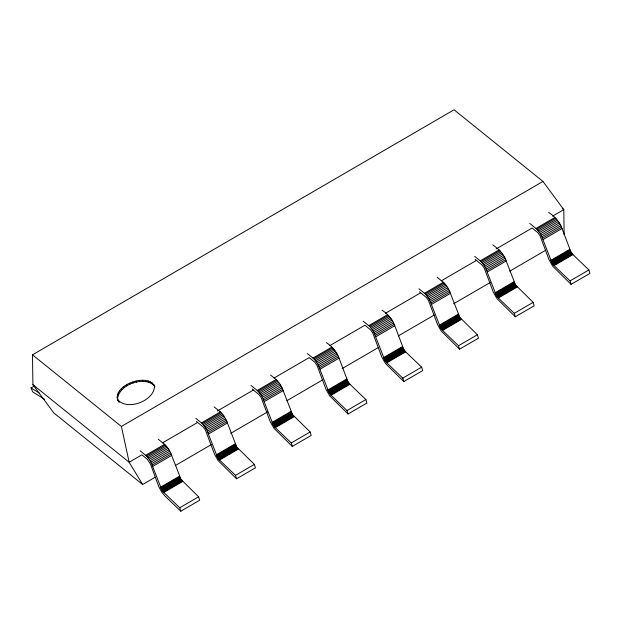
<?xml version="1.0" encoding="UTF-8"?>
<svg xmlns="http://www.w3.org/2000/svg" width="621" height="621" viewBox="0 0 621 621"><rect width="100%" height="100%" fill="white"/><g stroke="black" fill="none" stroke-linecap="round" stroke-linejoin="round"><path stroke-width="0.93" d="M119.279 402.532C108.201 386.526 148.737 370.939 154.831 387.007L153.635 384.283M117.555 399.885C117.563 384.857 143.335 375.705 154.008 385.315M155.211 477.223L142.644 484.527L53.74 412.887L32.913 384.694L32.494 354.824L454.052 109.793L542.956 181.433L563.783 209.626L564.14 234.676M44.549 399.272L32.711 391.89L31.05 387.939L34.334 386.037M32.494 354.824L121.398 426.464L542.956 181.433M162.446 442.905L197.649 422.443M217.358 410.986L253.399 390.035M273.954 378.088L309.157 357.626L314.746 362.175L316.943 365.218L326.056 389.437L329.673 395.81L348.055 413.99L366.933 403.013L365.885 399.567L349.933 384.267L347.915 381.597L339.027 358.146C336.683 351.688 332.056 346.316 326.289 342.613M329.712 345.68L364.907 325.218L370.496 329.767L372.701 332.817L381.814 357.028L385.424 363.401L403.805 381.581L422.684 370.605L421.643 367.158L405.684 351.859L403.666 349.188L394.777 325.738C392.441 319.279 387.807 313.908 382.039 310.205M385.462 313.271L420.665 292.817M441.22 280.871L476.423 260.409M496.14 248.943L532.174 228L537.763 232.541L539.967 235.592L549.08 259.811L552.69 266.184L571.072 284.356L589.95 273.387L588.91 269.941L572.95 254.633L570.932 251.963L562.044 228.512C559.63 221.744 554.607 216.287 548.615 212.429M552.643 216.1L563.783 209.626L562.284 208.415M140.144 450.815L145.71 455.294L164.588 444.325L168.081 448.37L170.558 452.6L181.045 479.451L198.619 496.792L199.667 500.239L180.789 511.207L164.829 495.907L161.584 491.84L158.79 486.662L150.391 463.871L147.076 459.028L141.891 454.851L129.16 462.249L32.913 384.694M195.902 418.407L201.46 422.885L220.339 411.917L223.832 415.961L226.316 420.192L236.795 447.042L254.377 464.384L255.417 467.83L236.539 478.807L218.157 460.627L214.548 454.254L205.435 430.035L203.238 426.984L196.415 421.449M250.962 385.439L257.218 390.477L276.097 379.509L279.59 383.553L282.066 387.783L292.553 414.634L310.127 431.975L311.175 435.422L292.297 446.398L273.915 428.218L270.298 421.845L261.193 397.626L258.988 394.583L252.165 389.041M307.411 353.59L312.976 358.076L331.847 347.1M363.161 321.181L368.727 325.668L387.605 314.692M418.919 288.773L424.485 293.259L443.363 282.283L446.856 286.335L449.332 290.558L459.819 317.416L477.394 334.75L478.442 338.197L459.563 349.173L441.182 330.993L437.564 324.62L428.459 300.409L426.254 297.358L419.431 291.816M474.677 256.364L480.235 260.851L499.113 249.875L502.606 253.927L505.09 258.15L515.57 285.008L533.152 302.342L534.192 305.796L515.314 316.764L496.932 298.585L493.322 292.219L484.209 268L482.012 264.95L475.189 259.415M529.736 223.397L535.993 228.443L554.871 217.466M145.71 455.294L146.517 456.031L165.396 445.055M201.46 422.885L202.275 423.623L221.154 412.647M257.218 390.477L258.033 391.214L276.912 380.246M312.976 358.076L313.784 358.806L332.662 347.838M368.727 325.668L369.542 326.398L388.42 315.429M424.485 293.259L425.292 293.989L444.17 283.021M480.235 260.851L481.05 261.588L499.928 250.612M535.993 228.443L536.808 229.18L555.686 218.204M146.517 456.031L147.394 456.971L166.273 445.994M202.275 423.623L203.145 424.562L222.023 413.586M258.033 391.214L258.903 392.154L277.781 381.185M313.784 358.806L314.653 359.745L333.531 348.777M369.542 326.398L370.411 327.337L389.289 316.368M425.292 293.989L426.169 294.928L445.047 283.96M481.05 261.588L481.919 262.528L500.798 251.552M536.808 229.18L537.677 230.119L556.556 219.143M147.394 456.971L148.295 458.088L167.173 447.112M203.145 424.562L204.053 425.68L222.923 414.704M258.903 392.154L259.803 393.272L278.682 382.295M314.653 359.745L315.561 360.863L334.44 349.887M370.411 327.337L371.311 328.455L390.19 317.486M426.169 294.928L427.069 296.046L445.948 285.078M481.919 262.528L482.827 263.638L501.706 252.669M537.677 230.119L538.578 231.229L557.456 220.261M148.295 458.088L149.203 459.346L168.081 448.37M204.053 425.68L204.953 426.938L223.832 415.961M259.803 393.272L260.711 394.529L279.59 383.553M315.561 360.863L316.469 362.121L335.348 351.144M371.311 328.455L372.22 329.712L391.098 318.744M427.069 296.046L427.978 297.304L446.856 286.335M482.827 263.638L483.736 264.895L502.606 253.927M538.578 231.229L539.486 232.487L558.364 221.518M149.203 459.346L150.088 460.704L168.966 449.728M204.953 426.938L205.838 428.296L224.717 417.328M260.711 394.529L261.596 395.887L280.475 384.919M316.469 362.121L317.354 363.479L336.233 352.511M372.22 329.712L373.105 331.071L391.983 320.102M427.978 297.304L428.863 298.67L447.741 287.694M483.736 264.895L484.621 266.262L503.491 255.285M539.486 232.487L540.371 233.853L559.249 222.877M180.789 511.207L179.741 507.761L163.789 492.461L161.77 489.79L150.919 462.125L169.797 451.157M236.539 478.807L235.499 475.352L219.547 460.052L217.529 457.382L206.677 429.724L225.555 418.748M292.297 446.398L291.257 442.952L275.297 427.644L273.279 424.974L262.427 397.316L281.305 386.34M348.055 413.99L347.007 410.543L331.055 395.235L329.037 392.565L318.185 364.907L337.063 353.931M403.805 381.581L402.765 378.135L386.805 362.827L384.787 360.164L373.943 332.499L392.821 321.523M459.563 349.173L458.515 345.726L442.563 330.426L440.545 327.756L429.693 300.09L448.572 289.114M515.314 316.764L514.273 313.318L498.321 298.018L496.303 295.348L485.451 267.682L504.33 256.714M571.072 284.356L570.031 280.909L554.072 265.609L552.053 262.939L541.209 235.274L560.08 224.305M151.679 463.569L170.558 452.6M207.437 431.16L226.316 420.192M263.188 398.76L282.066 387.783M318.946 366.351L337.824 355.375M374.696 333.943L393.574 322.967M430.454 301.534L449.332 290.558M486.212 269.126L505.09 258.15M541.962 236.717L560.841 225.749M152.339 464.989L171.217 454.013M208.097 432.581L226.975 421.612M263.847 400.172L282.726 389.204M319.605 367.764L338.484 356.796M375.363 335.356L394.234 324.387M431.114 302.955L449.992 291.979M486.872 270.546L505.75 259.57M542.622 238.138L561.5 227.162M152.882 466.34L171.761 455.364M208.64 433.932L227.511 422.963M264.391 401.523L283.269 390.555M320.149 369.115L339.027 358.146M375.899 336.706L394.777 325.738M431.657 304.306L450.535 293.329M487.415 271.897L506.294 260.921M543.165 239.489L562.044 228.512M175.332 465.533L211.365 444.582M230.647 433.38L267.519 411.94M286.793 400.739L322.835 379.796M342.109 368.587L378.15 347.644M398.263 335.953L434.304 315.002M453.578 303.801L490.45 282.361M509.732 271.16L545.766 250.216M160.521 487.221L179.399 476.253M216.279 454.813L235.157 443.844M272.037 422.412L290.915 411.436M327.787 390.004L346.665 379.027M383.545 357.595L402.424 346.619M439.295 325.187L458.174 314.21M495.053 292.778L513.932 281.802M550.811 260.37L569.69 249.401M160.769 487.834L179.648 476.866M216.519 455.434L235.398 444.457M272.277 423.025L291.156 412.049M328.035 390.617L346.914 379.641M383.786 358.208L402.664 347.232M439.544 325.8L458.422 314.824M495.302 293.391L514.18 282.423M551.052 260.983L569.931 250.015M161.064 488.479L179.943 477.51M216.814 456.07L235.693 445.102M272.572 423.662L291.451 412.693M328.33 391.261L347.209 380.285M384.081 358.853L402.959 347.876M439.839 326.444L458.717 315.468M495.589 294.036L514.467 283.06M551.347 261.627L570.225 250.659M161.398 489.138L180.276 478.162M217.156 456.73L236.034 445.754M272.906 424.322L291.785 413.353M328.664 391.913L347.543 380.945M384.422 359.505L403.301 348.536M440.173 327.096L459.051 316.128M495.931 294.696L514.809 283.719M551.681 262.287L570.559 251.311M161.77 489.79L180.649 478.822M217.529 457.382L236.399 446.414M273.279 424.974L292.157 414.005M329.037 392.565L347.915 381.597M384.787 360.164L403.666 349.188M440.545 327.756L459.424 316.78M496.303 295.348L515.182 284.371M552.053 262.939L570.932 251.963M162.166 490.427L181.045 479.451M217.917 458.019L236.795 447.042M273.675 425.61L292.553 414.634M329.433 393.202L348.311 382.233M385.183 360.793L404.061 349.825M440.941 328.385L459.819 317.416M496.699 295.976L515.57 285.008M552.449 263.576L571.328 252.6M162.578 491.025L181.456 480.049M218.328 458.616L237.206 447.64M274.086 426.208L292.965 415.239M329.836 393.799L348.715 382.831M385.594 361.391L404.473 350.423M441.352 328.983L460.231 318.014M497.103 296.582L515.981 285.606M552.861 264.173L571.739 253.197M162.989 491.568L181.868 480.6M218.747 459.167L237.618 448.191M274.498 426.759L293.376 415.783M330.256 394.351L349.134 383.374M386.006 361.942L404.884 350.966M441.764 329.534L460.642 318.557M497.522 297.125L516.4 286.157M553.272 264.717L572.151 253.748M163.401 492.057L182.271 481.081M219.151 459.649L238.029 448.673M274.909 427.24L293.787 416.264M330.659 394.832L349.538 383.856M386.417 362.423L405.296 351.455M442.175 330.015L461.054 319.047M497.926 297.606L516.804 286.638M553.684 265.198L572.562 254.23M163.789 492.461L182.667 481.485M219.547 460.052L238.417 449.084M275.297 427.644L294.175 416.675M331.055 395.235L349.933 384.267M386.805 362.827L405.684 351.859M442.563 330.426L461.442 319.45M498.321 298.018L517.2 287.042M554.072 265.609L572.95 254.633M179.741 507.761L198.619 496.792M235.499 475.352L254.377 464.384M291.257 442.952L310.127 431.975M347.007 410.543L365.885 399.567M402.765 378.135L421.643 367.158M458.515 345.726L477.394 334.75M514.273 313.318L533.152 302.342M570.031 280.909L588.91 269.941M31.05 387.939L39.728 393.357M492.857 244.837L499.113 249.875M437.099 277.238L443.363 282.283M270.531 375.022L276.097 379.509M214.082 406.871L220.339 411.917M158.324 439.28L164.588 444.325M117.175 398.853C125.869 411.754 154.792 401.05 154.45 385.967M142.644 484.527L129.16 462.249L121.398 426.464M540.371 233.853L541.209 235.274M484.621 266.262L485.451 267.682M428.863 298.67L429.693 300.09M373.105 331.071L373.943 332.499M317.354 363.479L318.185 364.907M261.596 395.887L262.427 397.316M205.838 428.296L206.677 429.724M150.088 460.704L150.919 462.125M152.277 382.839L152.657 383.879M150.422 381.69L150.794 382.73M148.116 380.867L148.497 381.907M145.446 380.394L145.819 381.434M142.473 380.285L142.853 381.325M139.306 380.549L139.686 381.581M136.03 381.17L136.41 382.202M132.747 382.132L133.127 383.165M129.556 383.405L129.936 384.438M126.56 384.95L126.94 385.99M123.843 386.728L124.216 387.768M121.483 388.676L121.863 389.709M119.566 390.733L119.946 391.773M118.137 392.845L118.518 393.885M117.253 394.948L117.633 395.981M116.927 396.966L117.307 398.007M117.99 400.537L118.37 401.577"/></g></svg>
